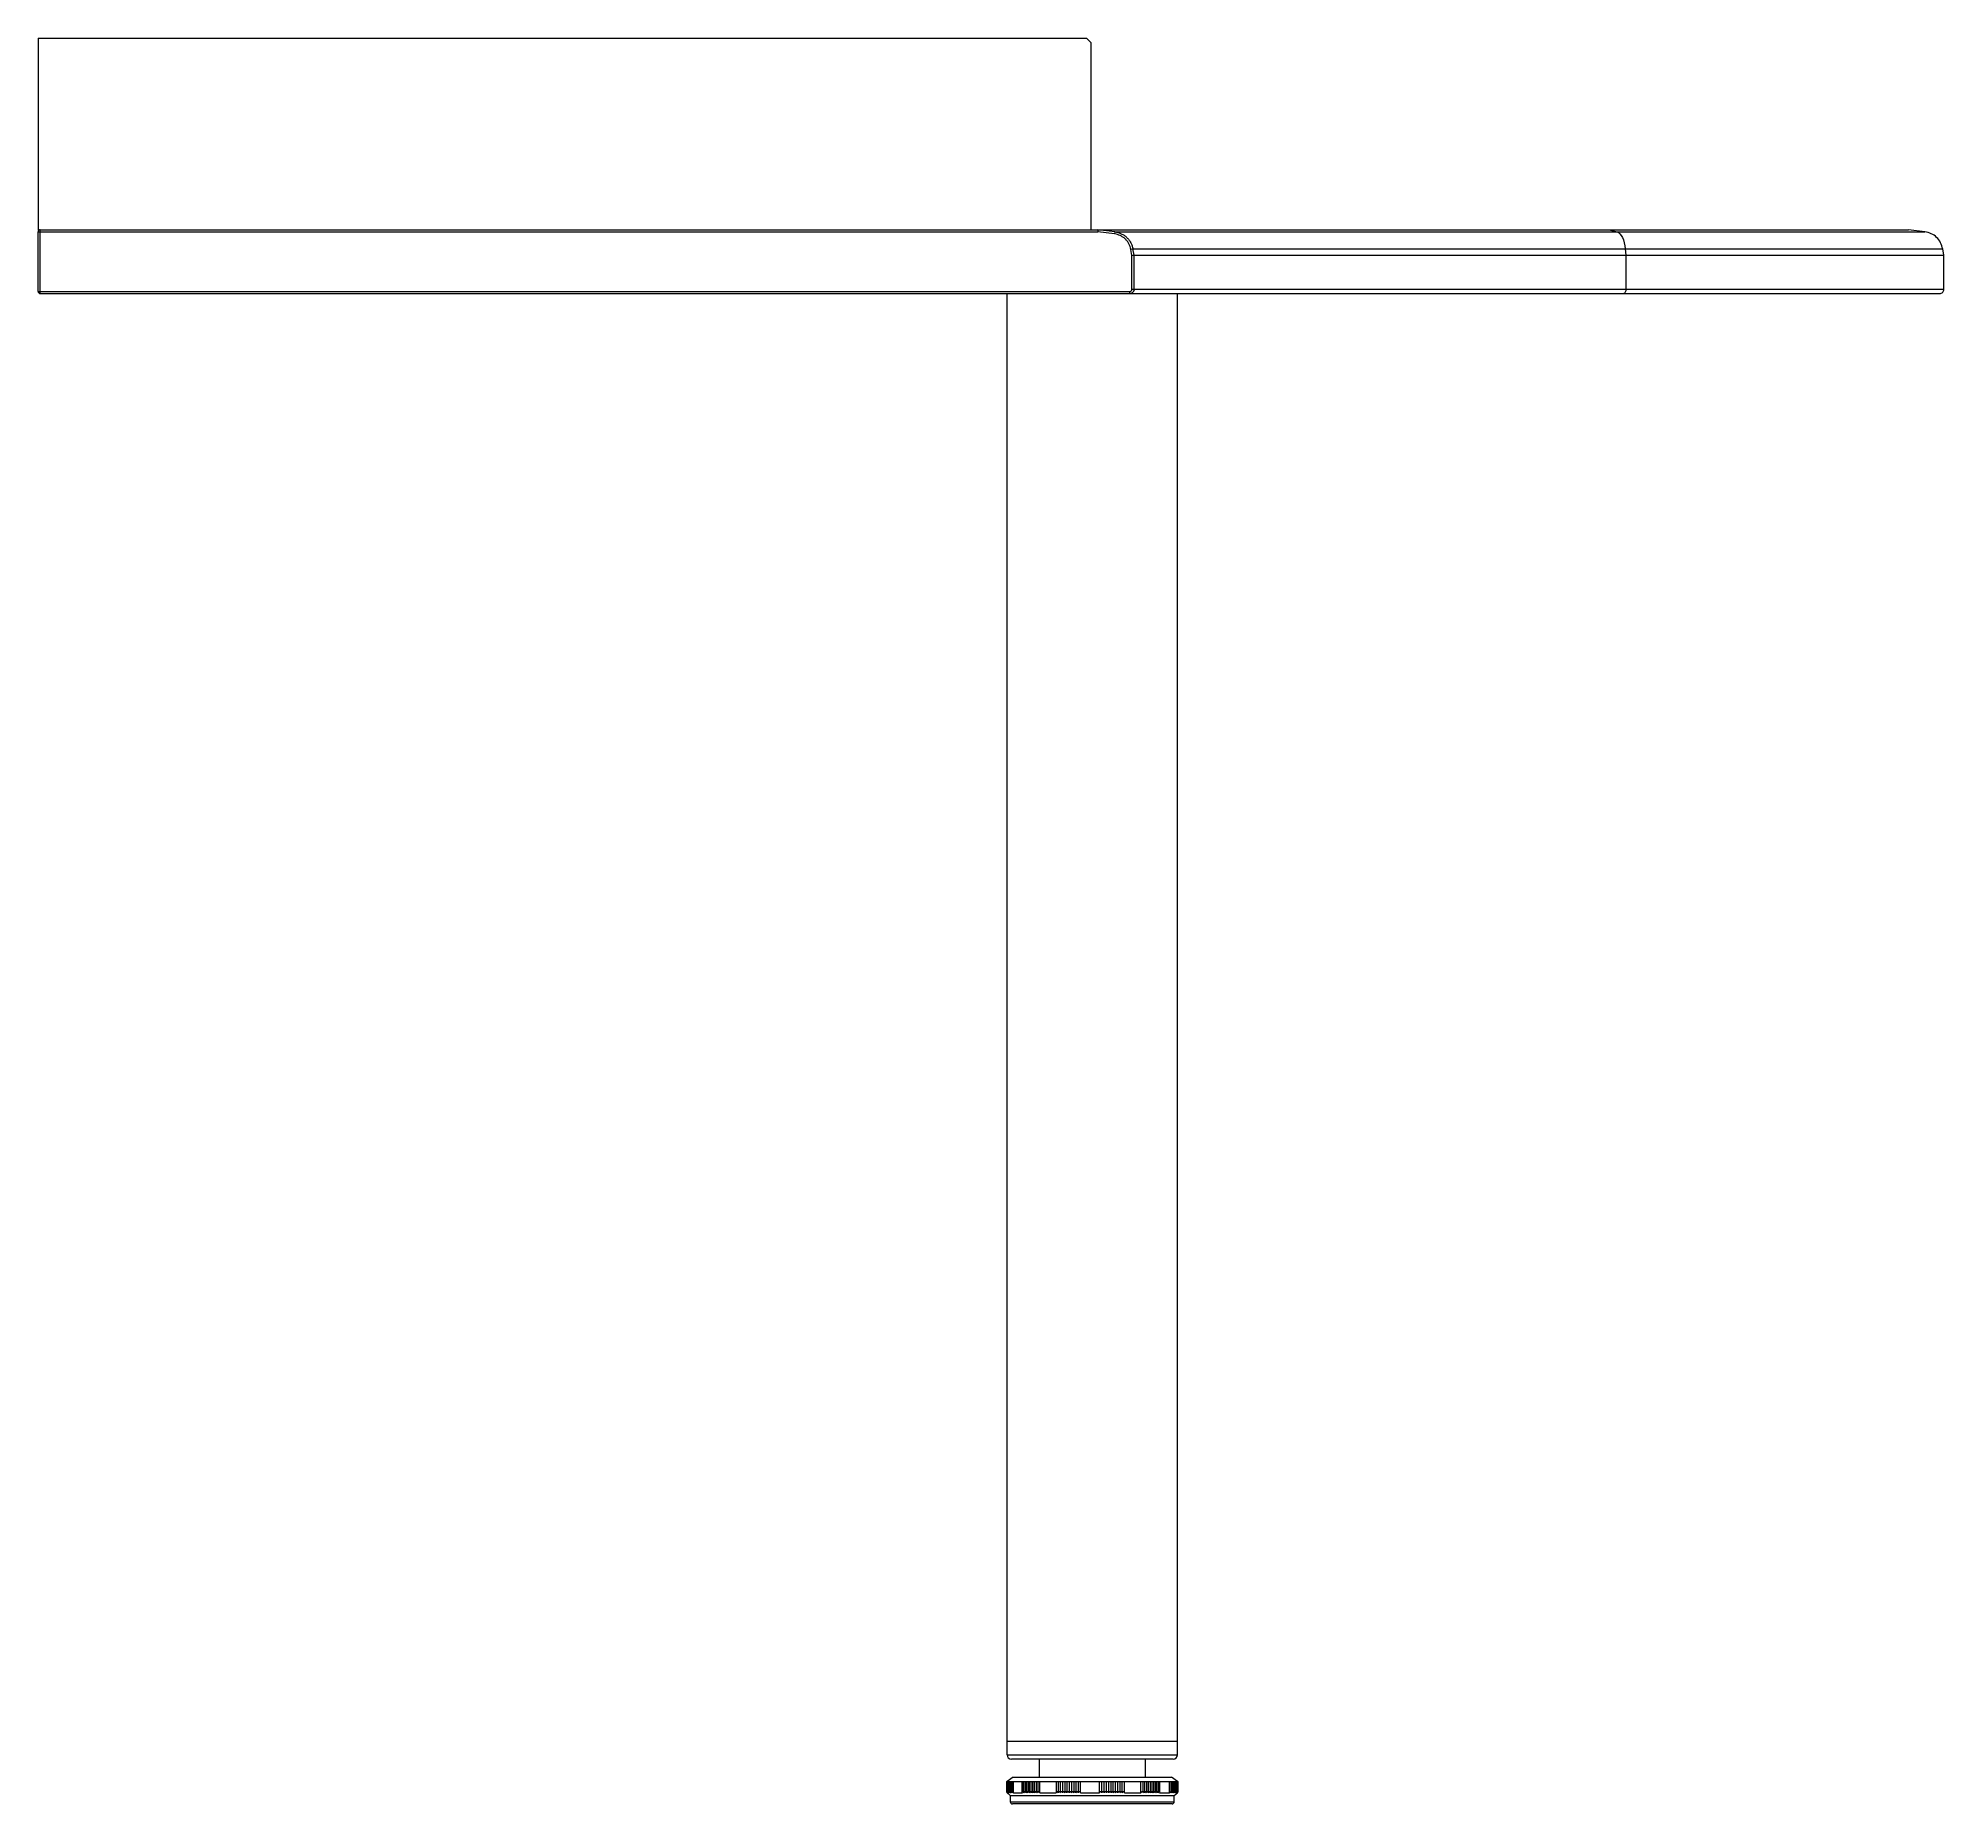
# Paper-space layout '_Gauche' of a CAD drawing. Header units: millimetres. Extents: x -447 to 448, y -756 to 73.
import ezdxf

# ---------------------------------------------------------------- set-up
doc = ezdxf.new("R2010")
doc.units = ezdxf.units.MM

psp = doc.layouts.new('_Gauche')

# ---------------------------------------------------------------- linework, layer by layer
at = {"color": 7, "linetype": 'Continuous', "lineweight": 15}
for p, q in [((-447.27, 73.16), (45.1, 73.16)), ((-447.27, 73.16), (-447.27, -16.84)), ((47.1, 71.16), (45.1, 73.16)), ((47.1, 71.16), (47.1, -16.84)), ((-447.27, -16.84), (431.19, -16.84)), ((-447.27, -45.84), (-447.27, -17.84)), ((-447.27, -17.84), (50.47, -17.84)), ((-446.27, -46.84), (-446.27, -16.84)), ((58.34, -18.83), (50.47, -17.84)), ((58.47, -17.84), (50.53, -16.84)), ((290.66, -16.84), (294.31, -17.84)), ((438.96, -17.84), (431.19, -16.84)), ((66.51, -28.93), (65.99, -26.07)), ((67.49, -28.75), (66.97, -25.89)), ((298.22, -25.89), (298.46, -28.75)), ((447.83, -28.75), (447.31, -25.89)), ((66.51, -44.84), (66.51, -28.93)), ((67.51, -44.84), (67.51, -28.93)), ((298.47, -28.93), (298.47, -44.84)), ((298.47, -28.93), (298.47, -28.93)), ((447.84, -44.84), (447.84, -28.93)), ((-447.27, -45.84), (65.53, -45.84)), ((-446.27, -46.84), (445.88, -46.84)), ((7.84, -733.34), (7.84, -46.84)), ((65.53, -46.84), (65.53, -45.84)), ((87.84, -733.34), (87.84, -46.84)), ((7.84, -726.84), (87.84, -726.84)), ((85.84, -735.34), (9.84, -735.34)), ((22.84, -735.34), (22.84, -743.84)), ((72.84, -743.84), (72.84, -735.34)), ((7.49, -745.84), (7.49, -750.62)), ((7.49, -745.84), (8.4, -745.84)), ((7.61, -745.84), (7.61, -750.63)), ((7.77, -745.84), (7.77, -750.63)), ((10.7, -743.84), (7.84, -745.84)), ((7.84, -750.96), (7.84, -751.08)), ((7.84, -751.08), (9.34, -752.34)), ((7.84, -751.08), (7.99, -751.08)), ((7.95, -745.84), (7.95, -750.63)), ((8.16, -745.84), (8.16, -750.63)), ((8.4, -745.84), (8.4, -750.64)), ((8.4, -745.84), (88.19, -745.84)), ((8.67, -745.84), (8.67, -750.64)), ((8.97, -745.84), (8.97, -750.64)), ((9.3, -745.84), (9.3, -750.64)), ((9.66, -745.84), (9.66, -750.65)), ((10.04, -745.84), (10.04, -750.65)), ((10.7, -743.84), (84.99, -743.84)), ((10.79, -751.08), (10.79, -745.84)), ((10.79, -751.08), (15.03, -751.08)), ((14.8, -745.84), (14.8, -750.71)), ((15.45, -745.84), (15.45, -750.72)), ((16.12, -745.84), (16.12, -750.72)), ((16.82, -745.84), (16.82, -750.73)), ((17.54, -745.84), (17.54, -750.74)), ((18.29, -745.84), (18.29, -750.75)), ((19.05, -745.84), (19.05, -750.76)), ((19.84, -745.84), (19.84, -750.77)), ((20.64, -745.84), (20.64, -750.78)), ((21.47, -745.84), (21.47, -750.78)), ((22.32, -745.84), (22.32, -750.79)), ((23.29, -751.08), (23.29, -745.84)), ((23.29, -751.08), (30.87, -751.08)), ((30.82, -745.84), (30.82, -750.89)), ((31.82, -745.84), (31.82, -750.9)), ((32.83, -745.84), (32.83, -750.91)), ((33.86, -745.84), (33.86, -750.93)), ((34.9, -745.84), (34.9, -750.94)), ((35.94, -745.84), (35.94, -750.95)), ((37, -745.84), (37, -750.96)), ((38.06, -745.84), (38.06, -750.97)), ((39.13, -745.84), (39.13, -750.98)), ((40.2, -745.84), (40.2, -751)), ((41.28, -745.84), (41.28, -751.01)), ((42.37, -751.08), (42.37, -745.84)), ((42.37, -751.08), (51.25, -751.08)), ((51.25, -751.08), (51.25, -745.84)), ((52.34, -751.03), (52.34, -745.84)), ((53.43, -751.02), (53.43, -745.84)), ((54.51, -751.01), (54.51, -745.84)), ((55.59, -751), (55.59, -745.84)), ((56.67, -750.98), (56.67, -745.84)), ((57.74, -750.97), (57.74, -745.84)), ((58.8, -750.96), (58.8, -745.84)), ((59.85, -750.95), (59.85, -745.84)), ((60.9, -750.93), (60.9, -745.84)), ((61.93, -750.92), (61.93, -745.84)), ((62.92, -751.08), (70.72, -751.08)), ((62.96, -750.91), (62.96, -745.84)), ((70.72, -751.08), (70.72, -745.84)), ((71.71, -750.81), (71.71, -745.84)), ((72.6, -750.8), (72.6, -745.84)), ((73.46, -750.79), (73.46, -745.84)), ((74.3, -750.78), (74.3, -745.84)), ((75.13, -750.77), (75.13, -745.84)), ((75.93, -750.76), (75.93, -745.84)), ((76.71, -750.75), (76.71, -745.84)), ((77.48, -750.75), (77.48, -745.84)), ((78.22, -750.74), (78.22, -745.84)), ((78.94, -750.73), (78.94, -745.84)), ((79.42, -751.08), (84.06, -751.08)), ((79.63, -750.72), (79.63, -745.84)), ((84.06, -751.08), (84.06, -745.84)), ((84.84, -750.66), (84.84, -745.84)), ((87.84, -745.84), (84.99, -743.84)), ((85.27, -750.66), (85.27, -745.84)), ((85.68, -750.66), (85.68, -745.84)), ((86.07, -750.65), (86.07, -745.84)), ((86.34, -752.34), (87.84, -751.08)), ((86.42, -750.65), (86.42, -745.84)), ((86.74, -750.64), (86.74, -745.84)), ((87.04, -750.64), (87.04, -745.84)), ((87.31, -750.63), (87.31, -745.84)), ((87.47, -751.08), (87.84, -751.08)), ((87.55, -750.63), (87.55, -745.84)), ((87.76, -750.63), (87.76, -745.84)), ((87.84, -751.08), (87.84, -750.74)), ((87.93, -750.63), (87.93, -745.84)), ((88.19, -750.62), (88.19, -745.84)), ((9.34, -752.34), (9.34, -755.34)), ((9.34, -752.34), (86.34, -752.34)), ((85.34, -756.34), (10.34, -756.34)), ((86.34, -755.34), (86.34, -752.34))]:
    psp.add_line(p, q, dxfattribs=at)
at = {"color": 8, "linetype": 'Continuous', "lineweight": 15}
for p, q in [((58.47, -17.84), (58.34, -18.83)), ((58.47, -17.84), (438.96, -17.84)), ((66.97, -25.89), (65.99, -26.07)), ((66.95, -25.89), (447.31, -25.89)), ((67.5, -28.75), (66.51, -28.93)), ((67.51, -28.93), (66.51, -28.93)), ((67.5, -28.75), (298.46, -28.75)), ((298.46, -28.75), (447.83, -28.75)), ((66.51, -44.84), (447.84, -44.84)), ((7.84, -733.34), (87.84, -733.34)), ((9.34, -755.34), (86.34, -755.34))]:
    psp.add_line(p, q, dxfattribs=at)
at = {"color": 7, "linetype": 'Continuous', "lineweight": 15, "flags": 128}
for points in [[(294.31, -17.84), (295.01, -18.16), (295.69, -18.71), (296.31, -19.49), (296.87, -20.47), (297.35, -21.63), (297.74, -22.95), (298.04, -24.38), (298.22, -25.89)], [(298.47, -44.84), (298.45, -45.23), (298.4, -45.6), (298.32, -45.95), (298.2, -46.25), (298.06, -46.5), (297.9, -46.69), (297.73, -46.8), (297.55, -46.84)]]:
    psp.add_lwpolyline(points, dxfattribs=at)
at = {"color": 8, "linetype": 'Continuous', "lineweight": 15, "flags": 128}
for points in [[(298.47, -28.93), (286.77, -28.93), (275.29, -28.93), (264.05, -28.93), (253.04, -28.93), (242.28, -28.93), (231.77, -28.93), (221.52, -28.93), (211.53, -28.93), (201.81, -28.93), (192.36, -28.93), (183.18, -28.93), (174.3, -28.93), (165.69, -28.93), (157.38, -28.93), (149.37, -28.93), (141.66, -28.93), (134.25, -28.93), (127.16, -28.93), (120.37, -28.93), (113.91, -28.93), (107.76, -28.93), (101.94, -28.93), (96.44, -28.93), (91.27, -28.93), (86.44, -28.93), (81.94, -28.93), (77.78, -28.93), (73.95, -28.93), (70.47, -28.93), (67.51, -28.93)], [(447.84, -28.93), (447.84, -28.93), (447.61, -28.93), (447.03, -28.93), (446.1, -28.93), (444.82, -28.93), (443.19, -28.93), (441.22, -28.93), (438.89, -28.93), (436.23, -28.93), (433.22, -28.93), (429.88, -28.93), (426.2, -28.93), (422.19, -28.93), (417.84, -28.93), (413.18, -28.93), (408.19, -28.93), (402.89, -28.93), (397.27, -28.93), (391.35, -28.93), (385.12, -28.93), (378.6, -28.93), (371.79, -28.93), (364.69, -28.93), (357.32, -28.93), (349.67, -28.93), (341.76, -28.93), (333.59, -28.93), (325.17, -28.93), (316.5, -28.93), (307.6, -28.93), (298.47, -28.93)]]:
    psp.add_lwpolyline(points, dxfattribs=at)
at = {"color": 7, "linetype": 'Continuous', "lineweight": 15}
for centre, radius, start, end in [((-446.27, -17.84), 1, 90, 180), ((66.51, -28.93), 1, 360, 10.42679), ((296.89, -28.93), 1.58, 359.98769, 6.43084), ((296.89, -28.93), 1.58, 359.98769, 6.43089), ((446.84, -28.93), 1, 360, 10.22729), ((-446.27, -45.84), 1, 180, 270), ((9.84, -733.34), 2, 180, 270), ((85.84, -733.34), 2, 270, 0), ((10.34, -755.34), 1, 180, 270), ((85.34, -755.34), 1, 270, 0)]:
    psp.add_arc(centre, radius, start, end, dxfattribs=at)
for points, knots in [([(50.53, -16.84), (50.53, -16.84), (50.53, -16.86), (50.53, -16.97), (50.52, -17.04), (50.51, -17.22), (50.5, -17.34), (50.49, -17.58), (50.48, -17.71), (50.47, -17.84)], [0, 0, 0, 0, 0.25, 0.25, 0.5, 0.5, 0.75, 0.75, 1, 1, 1, 1]), ([(58.47, -17.84), (59.51, -17.97), (60.5, -18.26), (61.69, -18.82), (61.92, -18.95), (62.37, -19.21), (62.59, -19.34), (63.23, -19.78), (63.64, -20.11), (64.21, -20.65), (64.39, -20.84), (64.74, -21.23), (64.9, -21.43), (65.38, -22.04), (65.66, -22.48), (66.16, -23.39), (66.37, -23.88), (66.72, -24.86), (66.86, -25.37), (66.95, -25.89)], [0, 0, 0, 0, 0.25, 0.25, 0.3125, 0.3125, 0.375, 0.375, 0.5, 0.5, 0.5625, 0.5625, 0.625, 0.625, 0.75, 0.75, 0.875, 0.875, 1, 1, 1, 1]), ([(447.31, -25.89), (447.03, -24.88), (446.48, -22.87), (444.53, -20.37), (441.98, -18.52), (439.97, -18.07), (438.96, -17.84)], [0, 0, 0, 0, 0.252483, 0.503015, 0.752, 1, 1, 1, 1]), ([(65.99, -26.07), (65.9, -25.6), (65.78, -25.15), (65.47, -24.26), (65.27, -23.83), (64.82, -23), (64.57, -22.61), (64.14, -22.06), (63.99, -21.88), (63.68, -21.53), (63.51, -21.36), (63, -20.87), (62.64, -20.58), (62.06, -20.18), (61.86, -20.06), (61.45, -19.82), (61.24, -19.71), (60.18, -19.21), (59.28, -18.95), (58.34, -18.83)], [0, 0, 0, 0, 0.125, 0.125, 0.25, 0.25, 0.375, 0.375, 0.4375, 0.4375, 0.5, 0.5, 0.625, 0.625, 0.6875, 0.6875, 0.75, 0.75, 1, 1, 1, 1]), ([(67.49, -44.84), (67.49, -44.97), (67.48, -45.1), (67.43, -45.35), (67.39, -45.48), (67.3, -45.72), (67.24, -45.83), (67.1, -46.05), (67.01, -46.15), (66.83, -46.34), (66.74, -46.42), (66.52, -46.57), (66.41, -46.63), (66.05, -46.78), (65.79, -46.84), (65.53, -46.84)], [0, 0, 0, 0, 0.125, 0.125, 0.25, 0.25, 0.375, 0.375, 0.5, 0.5, 0.625, 0.625, 0.75, 0.75, 1, 1, 1, 1]), ([(65.53, -45.84), (65.79, -45.84), (66.05, -45.73), (66.32, -45.45), (66.39, -45.34), (66.49, -45.1), (66.51, -44.97), (66.51, -44.84)], [0, 0, 0, 0, 0.5, 0.5, 0.75, 0.75, 1, 1, 1, 1]), ([(445.88, -46.84), (446.14, -46.81), (446.66, -46.75), (447.31, -46.28), (447.76, -45.61), (447.81, -45.1), (447.84, -44.84)], [0, 0, 0, 0, 0.241672, 0.487137, 0.739335, 1, 1, 1, 1]), ([(8.09, -751.08), (7.97, -750.97), (7.84, -750.87), (7.66, -750.73), (7.61, -750.69), (7.53, -750.64), (7.5, -750.62), (7.48, -750.62), (7.5, -750.64), (7.55, -750.69), (7.59, -750.73), (7.74, -750.87), (7.86, -750.97), (7.99, -751.08)], [0, 0, 0, 0, 0.25, 0.25, 0.375, 0.375, 0.5, 0.5, 0.625, 0.625, 0.75, 0.75, 1, 1, 1, 1]), ([(8.23, -751.08), (8.11, -750.97), (7.97, -750.87), (7.8, -750.73), (7.74, -750.69), (7.66, -750.64), (7.63, -750.62), (7.61, -750.62), (7.62, -750.64), (7.67, -750.69), (7.7, -750.73), (7.85, -750.87), (7.97, -750.97), (8.09, -751.08)], [0, 0, 0, 0, 0.25, 0.25, 0.375, 0.375, 0.5, 0.5, 0.625, 0.625, 0.75, 0.75, 1, 1, 1, 1]), ([(8.4, -751.08), (8.27, -750.97), (8.14, -750.87), (7.96, -750.73), (7.91, -750.69), (7.82, -750.64), (7.79, -750.62), (7.76, -750.62), (7.77, -750.64), (7.81, -750.69), (7.85, -750.73), (7.99, -750.87), (8.11, -750.97), (8.23, -751.08)], [0, 0, 0, 0, 0.25, 0.25, 0.375, 0.375, 0.5, 0.5, 0.625, 0.625, 0.75, 0.75, 1, 1, 1, 1]), ([(8.6, -751.08), (8.47, -750.97), (8.34, -750.87), (8.16, -750.73), (8.1, -750.69), (8.01, -750.64), (7.97, -750.62), (7.94, -750.62), (7.95, -750.64), (7.99, -750.69), (8.02, -750.73), (8.16, -750.87), (8.27, -750.97), (8.4, -751.08)], [0, 0, 0, 0, 0.25, 0.25, 0.375, 0.375, 0.5, 0.5, 0.625, 0.625, 0.75, 0.75, 1, 1, 1, 1]), ([(8.82, -751.08), (8.7, -750.97), (8.57, -750.87), (8.38, -750.73), (8.32, -750.69), (8.23, -750.64), (8.19, -750.62), (8.15, -750.62), (8.16, -750.64), (8.19, -750.69), (8.23, -750.73), (8.36, -750.87), (8.47, -750.97), (8.6, -751.08)], [0, 0, 0, 0, 0.25, 0.25, 0.375, 0.375, 0.5, 0.5, 0.625, 0.625, 0.75, 0.75, 1, 1, 1, 1]), ([(9.08, -751.08), (8.96, -750.97), (8.82, -750.87), (8.63, -750.73), (8.57, -750.69), (8.47, -750.64), (8.44, -750.62), (8.4, -750.62), (8.4, -750.64), (8.43, -750.69), (8.46, -750.73), (8.58, -750.87), (8.7, -750.97), (8.82, -751.08)], [0, 0, 0, 0, 0.25, 0.25, 0.375, 0.375, 0.5, 0.5, 0.625, 0.625, 0.75, 0.75, 1, 1, 1, 1]), ([(9.37, -751.08), (9.24, -750.97), (9.11, -750.87), (8.92, -750.73), (8.86, -750.69), (8.75, -750.64), (8.71, -750.62), (8.67, -750.62), (8.67, -750.64), (8.7, -750.69), (8.73, -750.73), (8.84, -750.87), (8.96, -750.97), (9.08, -751.08)], [0, 0, 0, 0, 0.25, 0.25, 0.375, 0.375, 0.5, 0.5, 0.625, 0.625, 0.75, 0.75, 1, 1, 1, 1]), ([(9.68, -751.08), (9.56, -750.97), (9.42, -750.87), (9.23, -750.73), (9.17, -750.69), (9.06, -750.64), (9.02, -750.62), (8.97, -750.62), (8.97, -750.64), (8.99, -750.69), (9.02, -750.73), (9.13, -750.87), (9.24, -750.97), (9.37, -751.08)], [0, 0, 0, 0, 0.25, 0.25, 0.375, 0.375, 0.5, 0.5, 0.625, 0.625, 0.75, 0.75, 1, 1, 1, 1]), ([(10.02, -751.08), (9.9, -750.97), (9.77, -750.87), (9.57, -750.73), (9.51, -750.69), (9.4, -750.64), (9.35, -750.62), (9.3, -750.62), (9.29, -750.64), (9.31, -750.69), (9.34, -750.73), (9.45, -750.87), (9.56, -750.97), (9.68, -751.08)], [0, 0, 0, 0, 0.25, 0.25, 0.375, 0.375, 0.5, 0.5, 0.625, 0.625, 0.75, 0.75, 1, 1, 1, 1]), ([(10.39, -751.08), (10.27, -750.97), (10.14, -750.87), (9.94, -750.73), (9.88, -750.69), (9.76, -750.64), (9.72, -750.62), (9.66, -750.62), (9.65, -750.64), (9.67, -750.69), (9.69, -750.73), (9.79, -750.87), (9.9, -750.97), (10.02, -751.08)], [0, 0, 0, 0, 0.25, 0.25, 0.375, 0.375, 0.5, 0.5, 0.625, 0.625, 0.75, 0.75, 1, 1, 1, 1]), ([(10.79, -751.08), (10.67, -750.97), (10.54, -750.87), (10.34, -750.73), (10.27, -750.69), (10.16, -750.64), (10.11, -750.62), (10.05, -750.62), (10.04, -750.64), (10.05, -750.69), (10.07, -750.73), (10.17, -750.87), (10.27, -750.97), (10.39, -751.08)], [0, 0, 0, 0, 0.25, 0.25, 0.375, 0.375, 0.5, 0.5, 0.625, 0.625, 0.75, 0.75, 1, 1, 1, 1]), ([(15.67, -751.08), (15.57, -750.97), (15.44, -750.87), (15.23, -750.73), (15.15, -750.69), (15.02, -750.64), (14.95, -750.62), (14.85, -750.62), (14.82, -750.64), (14.79, -750.69), (14.8, -750.73), (14.85, -750.87), (14.93, -750.97), (15.03, -751.08)], [0, 0, 0, 0, 0.25, 0.25, 0.375, 0.375, 0.5, 0.5, 0.625, 0.625, 0.75, 0.75, 1, 1, 1, 1]), ([(16.33, -751.08), (16.23, -750.97), (16.1, -750.87), (15.89, -750.73), (15.82, -750.69), (15.68, -750.64), (15.61, -750.62), (15.51, -750.62), (15.48, -750.64), (15.45, -750.69), (15.45, -750.73), (15.49, -750.87), (15.57, -750.97), (15.67, -751.08)], [0, 0, 0, 0, 0.25, 0.25, 0.375, 0.375, 0.5, 0.5, 0.625, 0.625, 0.75, 0.75, 1, 1, 1, 1]), ([(17.02, -751.08), (16.92, -750.97), (16.79, -750.87), (16.58, -750.73), (16.51, -750.69), (16.37, -750.64), (16.3, -750.62), (16.19, -750.62), (16.16, -750.64), (16.12, -750.69), (16.12, -750.73), (16.16, -750.87), (16.23, -750.97), (16.33, -751.08)], [0, 0, 0, 0, 0.25, 0.25, 0.375, 0.375, 0.5, 0.5, 0.625, 0.625, 0.75, 0.75, 1, 1, 1, 1]), ([(17.73, -751.08), (17.63, -750.97), (17.51, -750.87), (17.29, -750.73), (17.22, -750.69), (17.08, -750.64), (17.01, -750.62), (16.9, -750.62), (16.86, -750.64), (16.82, -750.69), (16.82, -750.73), (16.85, -750.87), (16.92, -750.97), (17.02, -751.08)], [0, 0, 0, 0, 0.25, 0.25, 0.375, 0.375, 0.5, 0.5, 0.625, 0.625, 0.75, 0.75, 1, 1, 1, 1]), ([(18.46, -751.08), (18.36, -750.97), (18.24, -750.87), (18.03, -750.73), (17.95, -750.69), (17.81, -750.64), (17.74, -750.62), (17.63, -750.62), (17.59, -750.64), (17.54, -750.69), (17.54, -750.73), (17.56, -750.87), (17.63, -750.97), (17.73, -751.08)], [0, 0, 0, 0, 0.25, 0.25, 0.375, 0.375, 0.5, 0.5, 0.625, 0.625, 0.75, 0.75, 1, 1, 1, 1]), ([(19.21, -751.08), (19.12, -750.97), (19, -750.87), (18.79, -750.73), (18.71, -750.69), (18.57, -750.64), (18.49, -750.62), (18.38, -750.62), (18.34, -750.64), (18.29, -750.69), (18.28, -750.73), (18.3, -750.87), (18.37, -750.97), (18.46, -751.08)], [0, 0, 0, 0, 0.25, 0.25, 0.375, 0.375, 0.5, 0.5, 0.625, 0.625, 0.75, 0.75, 1, 1, 1, 1]), ([(19.99, -751.08), (19.9, -750.97), (19.78, -750.87), (19.57, -750.73), (19.49, -750.69), (19.34, -750.64), (19.27, -750.62), (19.15, -750.62), (19.11, -750.64), (19.06, -750.69), (19.05, -750.73), (19.06, -750.87), (19.12, -750.97), (19.21, -751.08)], [0, 0, 0, 0, 0.25, 0.25, 0.375, 0.375, 0.5, 0.5, 0.625, 0.625, 0.75, 0.75, 1, 1, 1, 1]), ([(20.78, -751.08), (20.7, -750.97), (20.58, -750.87), (20.37, -750.73), (20.29, -750.69), (20.14, -750.64), (20.07, -750.62), (19.95, -750.62), (19.9, -750.64), (19.84, -750.69), (19.83, -750.73), (19.84, -750.87), (19.9, -750.97), (19.99, -751.08)], [0, 0, 0, 0, 0.25, 0.25, 0.375, 0.375, 0.5, 0.5, 0.625, 0.625, 0.75, 0.75, 1, 1, 1, 1]), ([(21.6, -751.08), (21.52, -750.97), (21.4, -750.87), (21.19, -750.73), (21.11, -750.69), (20.96, -750.64), (20.89, -750.62), (20.76, -750.62), (20.72, -750.64), (20.66, -750.69), (20.64, -750.73), (20.64, -750.87), (20.7, -750.97), (20.78, -751.08)], [0, 0, 0, 0, 0.25, 0.25, 0.375, 0.375, 0.5, 0.5, 0.625, 0.625, 0.75, 0.75, 1, 1, 1, 1]), ([(22.44, -751.08), (22.36, -750.97), (22.24, -750.87), (22.03, -750.73), (21.96, -750.69), (21.8, -750.64), (21.73, -750.62), (21.6, -750.62), (21.55, -750.64), (21.49, -750.69), (21.47, -750.73), (21.47, -750.87), (21.52, -750.97), (21.6, -751.08)], [0, 0, 0, 0, 0.25, 0.25, 0.375, 0.375, 0.5, 0.5, 0.625, 0.625, 0.75, 0.75, 1, 1, 1, 1]), ([(23.29, -751.08), (23.21, -750.97), (23.1, -750.87), (22.89, -750.73), (22.82, -750.69), (22.66, -750.64), (22.59, -750.62), (22.46, -750.62), (22.4, -750.64), (22.34, -750.69), (22.32, -750.73), (22.31, -750.87), (22.36, -750.97), (22.44, -751.08)], [0, 0, 0, 0, 0.25, 0.25, 0.375, 0.375, 0.5, 0.5, 0.625, 0.625, 0.75, 0.75, 1, 1, 1, 1]), ([(31.86, -751.08), (31.81, -750.97), (31.72, -750.87), (31.53, -750.73), (31.45, -750.69), (31.3, -750.64), (31.21, -750.62), (31.06, -750.62), (30.99, -750.64), (30.89, -750.69), (30.86, -750.73), (30.8, -750.87), (30.81, -750.97), (30.87, -751.08)], [0, 0, 0, 0, 0.25, 0.25, 0.375, 0.375, 0.5, 0.5, 0.625, 0.625, 0.75, 0.75, 1, 1, 1, 1]), ([(32.87, -751.08), (32.82, -750.97), (32.74, -750.87), (32.55, -750.73), (32.47, -750.69), (32.32, -750.64), (32.23, -750.62), (32.08, -750.62), (32.01, -750.64), (31.91, -750.69), (31.87, -750.73), (31.8, -750.87), (31.81, -750.97), (31.86, -751.08)], [0, 0, 0, 0, 0.25, 0.25, 0.375, 0.375, 0.5, 0.5, 0.625, 0.625, 0.75, 0.75, 1, 1, 1, 1]), ([(33.89, -751.08), (33.85, -750.97), (33.76, -750.87), (33.58, -750.73), (33.5, -750.69), (33.35, -750.64), (33.26, -750.62), (33.11, -750.62), (33.04, -750.64), (32.93, -750.69), (32.89, -750.73), (32.82, -750.87), (32.83, -750.97), (32.87, -751.08)], [0, 0, 0, 0, 0.25, 0.25, 0.375, 0.375, 0.5, 0.5, 0.625, 0.625, 0.75, 0.75, 1, 1, 1, 1]), ([(34.93, -751.08), (34.88, -750.97), (34.8, -750.87), (34.62, -750.73), (34.54, -750.69), (34.39, -750.64), (34.3, -750.62), (34.15, -750.62), (34.08, -750.64), (33.96, -750.69), (33.92, -750.73), (33.85, -750.87), (33.85, -750.97), (33.89, -751.08)], [0, 0, 0, 0, 0.25, 0.25, 0.375, 0.375, 0.5, 0.5, 0.625, 0.625, 0.75, 0.75, 1, 1, 1, 1]), ([(35.97, -751.08), (35.93, -750.97), (35.85, -750.87), (35.67, -750.73), (35.6, -750.69), (35.44, -750.64), (35.36, -750.62), (35.2, -750.62), (35.12, -750.64), (35.01, -750.69), (34.97, -750.73), (34.89, -750.87), (34.88, -750.97), (34.93, -751.08)], [0, 0, 0, 0, 0.25, 0.25, 0.375, 0.375, 0.5, 0.5, 0.625, 0.625, 0.75, 0.75, 1, 1, 1, 1]), ([(37.02, -751.08), (36.98, -750.97), (36.9, -750.87), (36.73, -750.73), (36.66, -750.69), (36.5, -750.64), (36.42, -750.62), (36.26, -750.62), (36.18, -750.64), (36.07, -750.69), (36.02, -750.73), (35.93, -750.87), (35.93, -750.97), (35.97, -751.08)], [0, 0, 0, 0, 0.25, 0.25, 0.375, 0.375, 0.5, 0.5, 0.625, 0.625, 0.75, 0.75, 1, 1, 1, 1]), ([(38.07, -751.08), (38.04, -750.97), (37.97, -750.87), (37.79, -750.73), (37.72, -750.69), (37.57, -750.64), (37.49, -750.62), (37.32, -750.62), (37.25, -750.64), (37.13, -750.69), (37.08, -750.73), (36.99, -750.87), (36.98, -750.97), (37.02, -751.08)], [0, 0, 0, 0, 0.25, 0.25, 0.375, 0.375, 0.5, 0.5, 0.625, 0.625, 0.75, 0.75, 1, 1, 1, 1]), ([(39.14, -751.08), (39.11, -750.97), (39.04, -750.87), (38.87, -750.73), (38.8, -750.69), (38.65, -750.64), (38.56, -750.62), (38.4, -750.62), (38.32, -750.64), (38.2, -750.69), (38.15, -750.73), (38.06, -750.87), (38.04, -750.97), (38.07, -751.08)], [0, 0, 0, 0, 0.25, 0.25, 0.375, 0.375, 0.5, 0.5, 0.625, 0.625, 0.75, 0.75, 1, 1, 1, 1]), ([(40.21, -751.08), (40.19, -750.97), (40.12, -750.87), (39.95, -750.73), (39.88, -750.69), (39.73, -750.64), (39.65, -750.62), (39.48, -750.62), (39.41, -750.64), (39.28, -750.69), (39.23, -750.73), (39.13, -750.87), (39.11, -750.97), (39.14, -751.08)], [0, 0, 0, 0, 0.25, 0.25, 0.375, 0.375, 0.5, 0.5, 0.625, 0.625, 0.75, 0.75, 1, 1, 1, 1]), ([(41.29, -751.08), (41.27, -750.97), (41.2, -750.87), (41.04, -750.73), (40.97, -750.69), (40.82, -750.64), (40.74, -750.62), (40.57, -750.62), (40.49, -750.64), (40.37, -750.69), (40.32, -750.73), (40.21, -750.87), (40.19, -750.97), (40.21, -751.08)], [0, 0, 0, 0, 0.25, 0.25, 0.375, 0.375, 0.5, 0.5, 0.625, 0.625, 0.75, 0.75, 1, 1, 1, 1]), ([(42.37, -751.08), (42.35, -750.97), (42.29, -750.87), (42.13, -750.73), (42.07, -750.69), (41.92, -750.64), (41.83, -750.62), (41.67, -750.62), (41.59, -750.64), (41.46, -750.69), (41.41, -750.73), (41.29, -750.87), (41.27, -750.97), (41.29, -751.08)], [0, 0, 0, 0, 0.25, 0.25, 0.375, 0.375, 0.5, 0.5, 0.625, 0.625, 0.75, 0.75, 1, 1, 1, 1]), ([(52.34, -751.08), (52.35, -750.97), (52.32, -750.87), (52.2, -750.73), (52.15, -750.69), (52.01, -750.64), (51.93, -750.62), (51.77, -750.62), (51.68, -750.64), (51.53, -750.69), (51.47, -750.73), (51.32, -750.87), (51.26, -750.97), (51.25, -751.08)], [0, 0, 0, 0, 0.25, 0.25, 0.375, 0.375, 0.5, 0.5, 0.625, 0.625, 0.75, 0.75, 1, 1, 1, 1]), ([(53.43, -751.08), (53.44, -750.97), (53.42, -750.87), (53.3, -750.73), (53.25, -750.69), (53.11, -750.64), (53.04, -750.62), (52.87, -750.62), (52.78, -750.64), (52.64, -750.69), (52.57, -750.73), (52.41, -750.87), (52.35, -750.97), (52.34, -751.08)], [0, 0, 0, 0, 0.25, 0.25, 0.375, 0.375, 0.5, 0.5, 0.625, 0.625, 0.75, 0.75, 1, 1, 1, 1]), ([(54.51, -751.08), (54.53, -750.97), (54.51, -750.87), (54.39, -750.73), (54.34, -750.69), (54.21, -750.64), (54.13, -750.62), (53.97, -750.62), (53.88, -750.64), (53.73, -750.69), (53.67, -750.73), (53.51, -750.87), (53.44, -750.97), (53.43, -751.08)], [0, 0, 0, 0, 0.25, 0.25, 0.375, 0.375, 0.5, 0.5, 0.625, 0.625, 0.75, 0.75, 1, 1, 1, 1]), ([(55.58, -751.08), (55.61, -750.97), (55.59, -750.87), (55.48, -750.73), (55.43, -750.69), (55.31, -750.64), (55.23, -750.62), (55.06, -750.62), (54.98, -750.64), (54.83, -750.69), (54.76, -750.73), (54.6, -750.87), (54.53, -750.97), (54.51, -751.08)], [0, 0, 0, 0, 0.25, 0.25, 0.375, 0.375, 0.5, 0.5, 0.625, 0.625, 0.75, 0.75, 1, 1, 1, 1]), ([(56.66, -751.08), (56.68, -750.97), (56.67, -750.87), (56.57, -750.73), (56.52, -750.69), (56.39, -750.64), (56.32, -750.62), (56.15, -750.62), (56.07, -750.64), (55.92, -750.69), (55.85, -750.73), (55.68, -750.87), (55.61, -750.97), (55.58, -751.08)], [0, 0, 0, 0, 0.25, 0.25, 0.375, 0.375, 0.5, 0.5, 0.625, 0.625, 0.75, 0.75, 1, 1, 1, 1]), ([(57.72, -751.08), (57.75, -750.97), (57.74, -750.87), (57.64, -750.73), (57.6, -750.69), (57.47, -750.64), (57.4, -750.62), (57.24, -750.62), (57.15, -750.64), (57, -750.69), (56.93, -750.73), (56.76, -750.87), (56.68, -750.97), (56.66, -751.08)], [0, 0, 0, 0, 0.25, 0.25, 0.375, 0.375, 0.5, 0.5, 0.625, 0.625, 0.75, 0.75, 1, 1, 1, 1]), ([(58.78, -751.08), (58.81, -750.97), (58.8, -750.87), (58.71, -750.73), (58.67, -750.69), (58.55, -750.64), (58.47, -750.62), (58.31, -750.62), (58.23, -750.64), (58.07, -750.69), (58, -750.73), (57.83, -750.87), (57.75, -750.97), (57.72, -751.08)], [0, 0, 0, 0, 0.25, 0.25, 0.375, 0.375, 0.5, 0.5, 0.625, 0.625, 0.75, 0.75, 1, 1, 1, 1]), ([(59.83, -751.08), (59.86, -750.97), (59.86, -750.87), (59.77, -750.73), (59.73, -750.69), (59.61, -750.64), (59.54, -750.62), (59.38, -750.62), (59.3, -750.64), (59.14, -750.69), (59.07, -750.73), (58.89, -750.87), (58.81, -750.97), (58.78, -751.08)], [0, 0, 0, 0, 0.25, 0.25, 0.375, 0.375, 0.5, 0.5, 0.625, 0.625, 0.75, 0.75, 1, 1, 1, 1]), ([(60.87, -751.08), (60.91, -750.97), (60.91, -750.87), (60.83, -750.73), (60.78, -750.69), (60.67, -750.64), (60.6, -750.62), (60.44, -750.62), (60.36, -750.64), (60.2, -750.69), (60.13, -750.73), (59.95, -750.87), (59.87, -750.97), (59.83, -751.08)], [0, 0, 0, 0, 0.25, 0.25, 0.375, 0.375, 0.5, 0.5, 0.625, 0.625, 0.75, 0.75, 1, 1, 1, 1]), ([(61.9, -751.08), (61.94, -750.97), (61.95, -750.87), (61.87, -750.73), (61.83, -750.69), (61.72, -750.64), (61.65, -750.62), (61.49, -750.62), (61.41, -750.64), (61.25, -750.69), (61.18, -750.73), (60.99, -750.87), (60.91, -750.97), (60.87, -751.08)], [0, 0, 0, 0, 0.25, 0.25, 0.375, 0.375, 0.5, 0.5, 0.625, 0.625, 0.75, 0.75, 1, 1, 1, 1]), ([(62.92, -751.08), (62.96, -750.97), (62.97, -750.87), (62.9, -750.73), (62.86, -750.69), (62.76, -750.64), (62.69, -750.62), (62.53, -750.62), (62.45, -750.64), (62.29, -750.69), (62.22, -750.73), (62.03, -750.87), (61.94, -750.97), (61.9, -751.08)], [0, 0, 0, 0, 0.25, 0.25, 0.375, 0.375, 0.5, 0.5, 0.625, 0.625, 0.75, 0.75, 1, 1, 1, 1]), ([(71.61, -751.08), (71.69, -750.97), (71.73, -750.87), (71.71, -750.73), (71.69, -750.69), (71.61, -750.64), (71.55, -750.62), (71.42, -750.62), (71.34, -750.64), (71.19, -750.69), (71.11, -750.73), (70.9, -750.87), (70.79, -750.97), (70.72, -751.08)], [0, 0, 0, 0, 0.25, 0.25, 0.375, 0.375, 0.5, 0.5, 0.625, 0.625, 0.75, 0.75, 1, 1, 1, 1]), ([(72.48, -751.08), (72.56, -750.97), (72.6, -750.87), (72.59, -750.73), (72.57, -750.69), (72.5, -750.64), (72.45, -750.62), (72.31, -750.62), (72.24, -750.64), (72.08, -750.69), (72.01, -750.73), (71.8, -750.87), (71.69, -750.97), (71.61, -751.08)], [0, 0, 0, 0, 0.25, 0.25, 0.375, 0.375, 0.5, 0.5, 0.625, 0.625, 0.75, 0.75, 1, 1, 1, 1]), ([(73.33, -751.08), (73.42, -750.97), (73.46, -750.87), (73.45, -750.73), (73.44, -750.69), (73.37, -750.64), (73.32, -750.62), (73.19, -750.62), (73.11, -750.64), (72.96, -750.69), (72.88, -750.73), (72.68, -750.87), (72.56, -750.97), (72.48, -751.08)], [0, 0, 0, 0, 0.25, 0.25, 0.375, 0.375, 0.5, 0.5, 0.625, 0.625, 0.75, 0.75, 1, 1, 1, 1]), ([(74.17, -751.08), (74.25, -750.97), (74.3, -750.87), (74.3, -750.73), (74.29, -750.69), (74.22, -750.64), (74.17, -750.62), (74.05, -750.62), (73.97, -750.64), (73.82, -750.69), (73.74, -750.73), (73.53, -750.87), (73.42, -750.97), (73.33, -751.08)], [0, 0, 0, 0, 0.25, 0.25, 0.375, 0.375, 0.5, 0.5, 0.625, 0.625, 0.75, 0.75, 1, 1, 1, 1]), ([(74.98, -751.08), (75.07, -750.97), (75.12, -750.87), (75.13, -750.73), (75.11, -750.69), (75.06, -750.64), (75.01, -750.62), (74.88, -750.62), (74.81, -750.64), (74.66, -750.69), (74.58, -750.73), (74.37, -750.87), (74.25, -750.97), (74.17, -751.08)], [0, 0, 0, 0, 0.25, 0.25, 0.375, 0.375, 0.5, 0.5, 0.625, 0.625, 0.75, 0.75, 1, 1, 1, 1]), ([(75.78, -751.08), (75.87, -750.97), (75.92, -750.87), (75.93, -750.73), (75.92, -750.69), (75.87, -750.64), (75.82, -750.62), (75.7, -750.62), (75.63, -750.64), (75.48, -750.69), (75.4, -750.73), (75.19, -750.87), (75.07, -750.97), (74.98, -751.08)], [0, 0, 0, 0, 0.25, 0.25, 0.375, 0.375, 0.5, 0.5, 0.625, 0.625, 0.75, 0.75, 1, 1, 1, 1]), ([(76.55, -751.08), (76.64, -750.97), (76.7, -750.87), (76.72, -750.73), (76.71, -750.69), (76.66, -750.64), (76.61, -750.62), (76.5, -750.62), (76.42, -750.64), (76.28, -750.69), (76.2, -750.73), (75.99, -750.87), (75.87, -750.97), (75.78, -751.08)], [0, 0, 0, 0, 0.25, 0.25, 0.375, 0.375, 0.5, 0.5, 0.625, 0.625, 0.75, 0.75, 1, 1, 1, 1]), ([(77.3, -751.08), (77.4, -750.97), (77.46, -750.87), (77.48, -750.73), (77.47, -750.69), (77.43, -750.64), (77.38, -750.62), (77.27, -750.62), (77.2, -750.64), (77.05, -750.69), (76.98, -750.73), (76.77, -750.87), (76.64, -750.97), (76.55, -751.08)], [0, 0, 0, 0, 0.25, 0.25, 0.375, 0.375, 0.5, 0.5, 0.625, 0.625, 0.75, 0.75, 1, 1, 1, 1]), ([(78.03, -751.08), (78.13, -750.97), (78.2, -750.87), (78.22, -750.73), (78.22, -750.69), (78.17, -750.64), (78.13, -750.62), (78.02, -750.62), (77.95, -750.64), (77.81, -750.69), (77.73, -750.73), (77.52, -750.87), (77.4, -750.97), (77.3, -751.08)], [0, 0, 0, 0, 0.25, 0.25, 0.375, 0.375, 0.5, 0.5, 0.625, 0.625, 0.75, 0.75, 1, 1, 1, 1]), ([(78.74, -751.08), (78.84, -750.97), (78.91, -750.87), (78.94, -750.73), (78.94, -750.69), (78.9, -750.64), (78.86, -750.62), (78.75, -750.62), (78.68, -750.64), (78.54, -750.69), (78.47, -750.73), (78.26, -750.87), (78.13, -750.97), (78.03, -751.08)], [0, 0, 0, 0, 0.25, 0.25, 0.375, 0.375, 0.5, 0.5, 0.625, 0.625, 0.75, 0.75, 1, 1, 1, 1]), ([(79.42, -751.08), (79.52, -750.97), (79.6, -750.87), (79.63, -750.73), (79.63, -750.69), (79.6, -750.64), (79.56, -750.62), (79.46, -750.62), (79.39, -750.64), (79.25, -750.69), (79.18, -750.73), (78.97, -750.87), (78.84, -750.97), (78.74, -751.08)], [0, 0, 0, 0, 0.25, 0.25, 0.375, 0.375, 0.5, 0.5, 0.625, 0.625, 0.75, 0.75, 1, 1, 1, 1]), ([(84.51, -751.08), (84.63, -750.97), (84.73, -750.87), (84.82, -750.73), (84.83, -750.69), (84.84, -750.64), (84.82, -750.62), (84.75, -750.62), (84.7, -750.64), (84.58, -750.69), (84.51, -750.73), (84.31, -750.87), (84.18, -750.97), (84.06, -751.08)], [0, 0, 0, 0, 0.25, 0.25, 0.375, 0.375, 0.5, 0.5, 0.625, 0.625, 0.75, 0.75, 1, 1, 1, 1]), ([(84.94, -751.08), (85.05, -750.97), (85.16, -750.87), (85.25, -750.73), (85.27, -750.69), (85.28, -750.64), (85.26, -750.62), (85.2, -750.62), (85.15, -750.64), (85.03, -750.69), (84.97, -750.73), (84.76, -750.87), (84.63, -750.97), (84.51, -751.08)], [0, 0, 0, 0, 0.25, 0.25, 0.375, 0.375, 0.5, 0.5, 0.625, 0.625, 0.75, 0.75, 1, 1, 1, 1]), ([(85.33, -751.08), (85.45, -750.97), (85.55, -750.87), (85.65, -750.73), (85.68, -750.69), (85.69, -750.64), (85.68, -750.62), (85.62, -750.62), (85.57, -750.64), (85.45, -750.69), (85.39, -750.73), (85.19, -750.87), (85.05, -750.97), (84.94, -751.08)], [0, 0, 0, 0, 0.25, 0.25, 0.375, 0.375, 0.5, 0.5, 0.625, 0.625, 0.75, 0.75, 1, 1, 1, 1]), ([(85.7, -751.08), (85.82, -750.97), (85.93, -750.87), (86.03, -750.73), (86.05, -750.69), (86.07, -750.64), (86.06, -750.62), (86.01, -750.62), (85.96, -750.64), (85.85, -750.69), (85.78, -750.73), (85.59, -750.87), (85.45, -750.97), (85.33, -751.08)], [0, 0, 0, 0, 0.25, 0.25, 0.375, 0.375, 0.5, 0.5, 0.625, 0.625, 0.75, 0.75, 1, 1, 1, 1]), ([(86.04, -751.08), (86.16, -750.97), (86.27, -750.87), (86.38, -750.73), (86.4, -750.69), (86.43, -750.64), (86.42, -750.62), (86.37, -750.62), (86.32, -750.64), (86.21, -750.69), (86.15, -750.73), (85.96, -750.87), (85.82, -750.97), (85.7, -751.08)], [0, 0, 0, 0, 0.25, 0.25, 0.375, 0.375, 0.5, 0.5, 0.625, 0.625, 0.75, 0.75, 1, 1, 1, 1]), ([(86.35, -751.08), (86.47, -750.97), (86.58, -750.87), (86.7, -750.73), (86.72, -750.69), (86.75, -750.64), (86.75, -750.62), (86.7, -750.62), (86.66, -750.64), (86.55, -750.69), (86.49, -750.73), (86.3, -750.87), (86.16, -750.97), (86.04, -751.08)], [0, 0, 0, 0, 0.25, 0.25, 0.375, 0.375, 0.5, 0.5, 0.625, 0.625, 0.75, 0.75, 1, 1, 1, 1]), ([(86.63, -751.08), (86.75, -750.97), (86.87, -750.87), (86.99, -750.73), (87.02, -750.69), (87.05, -750.64), (87.04, -750.62), (87, -750.62), (86.96, -750.64), (86.86, -750.69), (86.8, -750.73), (86.61, -750.87), (86.47, -750.97), (86.35, -751.08)], [0, 0, 0, 0, 0.25, 0.25, 0.375, 0.375, 0.5, 0.5, 0.625, 0.625, 0.75, 0.75, 1, 1, 1, 1]), ([(86.88, -751.08), (87.01, -750.97), (87.12, -750.87), (87.25, -750.73), (87.28, -750.69), (87.31, -750.64), (87.31, -750.62), (87.27, -750.62), (87.24, -750.64), (87.14, -750.69), (87.08, -750.73), (86.89, -750.87), (86.76, -750.97), (86.63, -751.08)], [0, 0, 0, 0, 0.25, 0.25, 0.375, 0.375, 0.5, 0.5, 0.625, 0.625, 0.75, 0.75, 1, 1, 1, 1]), ([(87.11, -751.08), (87.23, -750.97), (87.35, -750.87), (87.48, -750.73), (87.51, -750.69), (87.55, -750.64), (87.55, -750.62), (87.52, -750.62), (87.48, -750.64), (87.39, -750.69), (87.33, -750.73), (87.14, -750.87), (87.01, -750.97), (86.88, -751.08)], [0, 0, 0, 0, 0.25, 0.25, 0.375, 0.375, 0.5, 0.5, 0.625, 0.625, 0.75, 0.75, 1, 1, 1, 1]), ([(87.3, -751.08), (87.43, -750.97), (87.55, -750.87), (87.68, -750.73), (87.71, -750.69), (87.76, -750.64), (87.76, -750.62), (87.73, -750.62), (87.7, -750.64), (87.61, -750.69), (87.55, -750.73), (87.37, -750.87), (87.23, -750.97), (87.11, -751.08)], [0, 0, 0, 0, 0.25, 0.25, 0.375, 0.375, 0.5, 0.5, 0.625, 0.625, 0.75, 0.75, 1, 1, 1, 1]), ([(87.47, -751.08), (87.59, -750.97), (87.71, -750.87), (87.85, -750.73), (87.89, -750.69), (87.93, -750.64), (87.94, -750.62), (87.92, -750.62), (87.88, -750.64), (87.8, -750.69), (87.74, -750.73), (87.56, -750.87), (87.43, -750.97), (87.3, -751.08)], [0, 0, 0, 0, 0.25, 0.25, 0.375, 0.375, 0.5, 0.5, 0.625, 0.625, 0.75, 0.75, 1, 1, 1, 1]), ([(88.19, -750.62), (88.19, -750.63), (88.18, -750.64), (88.13, -750.7), (88.02, -750.8), (87.9, -750.9), (87.84, -750.96)], [0, 0, 0, 0, 0.168639, 0.365955, 0.645032, 1, 1, 1, 1])]:
    psp.add_open_spline(points, degree=3, knots=knots, dxfattribs=at)

doc.saveas('drawing.dxf')
